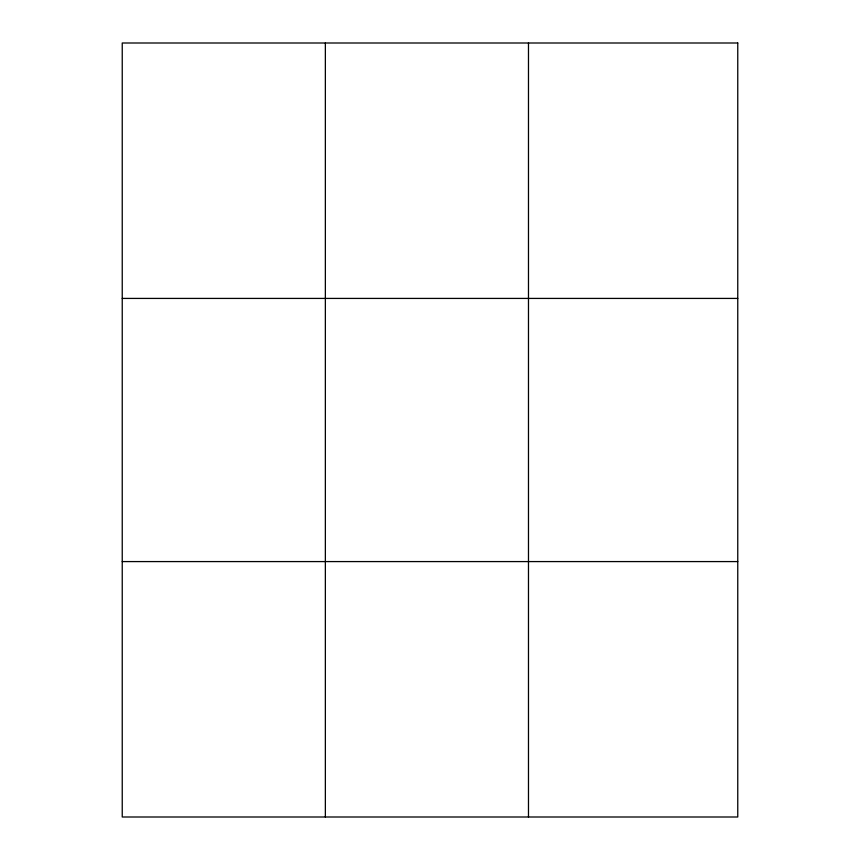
<?xml version="1.0" encoding="UTF-8"?>
<svg xmlns="http://www.w3.org/2000/svg" width="860" height="860" viewBox="0 0 860 860"><rect width="100%" height="100%" fill="white"/><g stroke="black" fill="none" stroke-linecap="round" stroke-linejoin="round"><path stroke-width="1.29" d="M325.36 43L325.36 817M528.481 43L528.481 817M122.238 298.42L737.762 298.42M122.238 561.58L737.762 561.58M737.762 43L737.762 817L122.238 817L122.238 43L737.762 43"/></g></svg>
